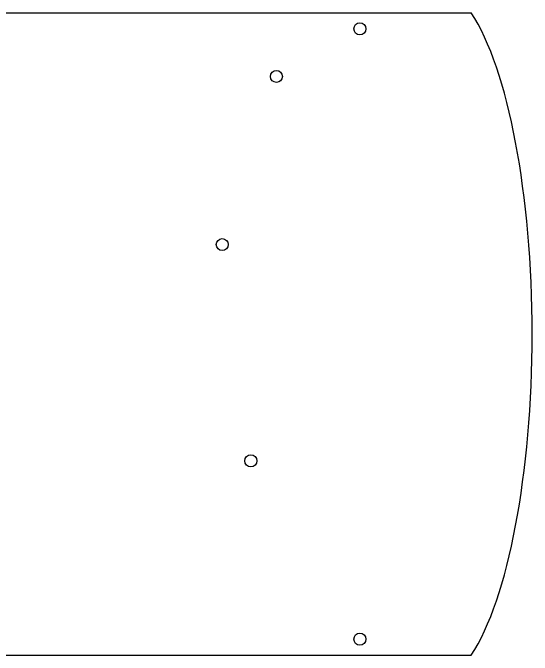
# Model space of a CAD drawing. Header units: millimetres. Extents: x -952 to 939, y -633 to 632.
# Drawn here: x -253.6 to -167.2, y -97.7 to 9.2 of the extents above; entities that cross this region are included whole.
import ezdxf

# ---------------------------------------------------------------- set-up
doc = ezdxf.new("R2010")
doc.units = ezdxf.units.MM
doc.layers.get('0').update_dxf_attribs({"lineweight": 25, "true_color": 0xffffff})

msp = doc.modelspace()

# ---------------------------------------------------------------- linework, layer by layer
for p, q in [((-525.72, 9.22), (-177.29, 9.22)), ((-525.72, -97.7), (-177.29, -97.7))]:
    msp.add_line(p, q)
for centre in [(-195.83, 6.56), (-209.72, -1.36), (-218.72, -29.36), (-213.97, -65.36), (-195.83, -95.04)]:
    msp.add_circle(centre, 1)
msp.add_ellipse((-184.17, -44.24), major_axis=(0, 58.46), ratio=0.29078, start_param=3.558177, end_param=5.866601)

doc.saveas('drawing.dxf')
